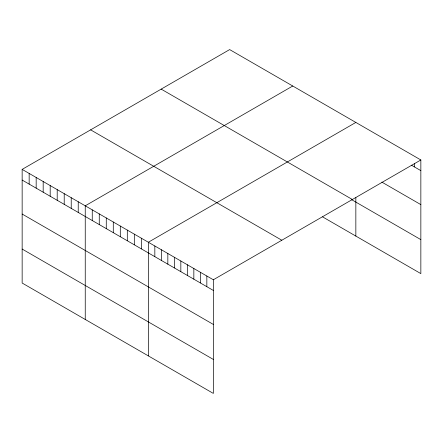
<?xml version="1.0" encoding="UTF-8"?>
<svg xmlns="http://www.w3.org/2000/svg" width="443" height="443" viewBox="0 0 443 443"><rect width="100%" height="100%" fill="white"/><g stroke="black" fill="none" stroke-linecap="round" stroke-linejoin="round"><path stroke-width="0.66" d="M420.85 159.967L213.343 279.771L213.343 393.417L22.15 283.033L22.15 169.387L229.657 49.583L420.85 159.967L420.85 273.613L322.548 216.86M292.751 86.008L85.244 205.812L85.244 319.458M355.845 122.434L148.339 242.238L148.339 355.89M411.397 165.178L420.85 170.638M381.849 182.101L420.85 204.622M161.18 89.121L352.373 199.5M351.753 199.738L420.85 239.63M90.627 129.854L281.82 240.233M22.15 169.387L213.343 279.771M22.15 180.057L213.343 290.442M22.15 214.041L213.343 324.426M22.15 249.055L213.343 359.434M414.349 163.55L414.349 166.884M355.845 197.644L355.845 236.08M206.842 276.017L206.842 286.687M200.341 272.262L200.341 282.939M193.84 268.513L193.84 279.184M187.339 264.759L187.339 275.43M180.838 261.005L180.838 271.675M174.337 257.25L174.337 267.926M167.836 253.501L167.836 264.172M161.335 249.747L161.335 260.418M154.834 245.992L154.834 256.663M141.328 238.19L141.328 248.866M134.318 234.148L134.318 244.818M127.307 230.1L127.307 240.77M120.297 226.052L120.297 236.723M113.286 222.004L113.286 232.675M106.276 217.956L106.276 228.627M99.265 213.908L99.265 224.579M92.255 209.86L92.255 220.531M78.234 201.764L78.234 212.441M71.223 197.716L71.223 208.393M64.213 193.674L64.213 204.345M57.202 189.626L57.202 200.297M50.192 185.578L50.192 196.249M43.181 181.53L43.181 192.201M36.171 177.482L36.171 188.153M29.16 173.434L29.16 184.105"/></g></svg>
